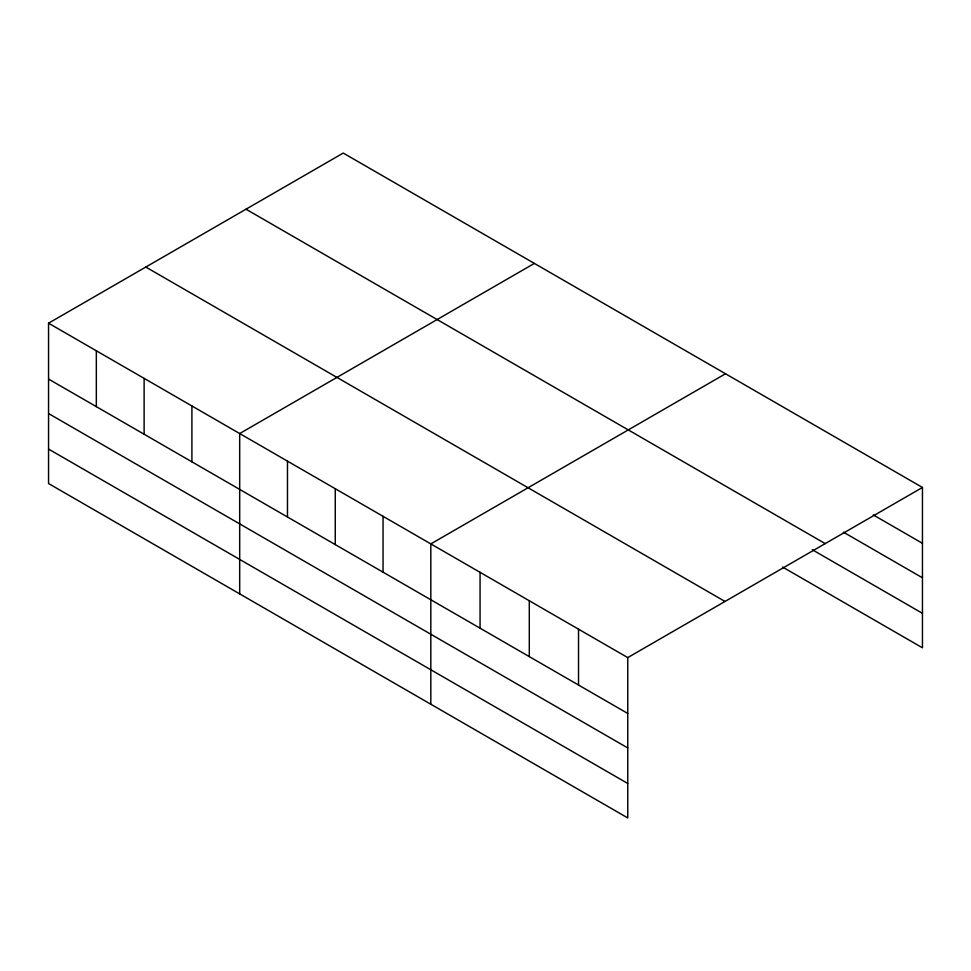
<?xml version="1.0" encoding="UTF-8"?>
<svg xmlns="http://www.w3.org/2000/svg" width="971" height="971" viewBox="0 0 971 971"><rect width="100%" height="100%" fill="white"/><g stroke="black" fill="none" stroke-linecap="round" stroke-linejoin="round"><path stroke-width="1.46" d="M48.55 323.197L627.752 657.598L627.752 817.934L48.55 483.534L48.55 323.197L343.249 153.066L922.45 487.466L922.45 647.803L782.529 567.015M534.378 263.408L239.691 433.552L239.691 593.888M725.519 373.762L430.821 543.906L430.821 704.242M627.752 657.598L922.45 487.466M873.22 514.897L922.45 543.311M843.423 532.169L922.45 577.794M245.991 209.202L825.204 543.614M812.326 549.744L922.45 613.32M145.796 267.049L725.009 601.462M48.55 379.054L627.752 713.454M48.55 413.537L627.752 747.937M48.55 449.063L627.752 783.463M578.522 629.184L578.522 685.028M529.292 600.758L529.292 656.602M480.062 572.332L480.062 628.188M383.047 516.317L383.047 572.174M335.262 488.729L335.262 544.585M287.477 461.14L287.477 516.997M191.906 405.963L191.906 461.82M144.121 378.374L144.121 434.231M96.335 350.786L96.335 406.643"/></g></svg>
